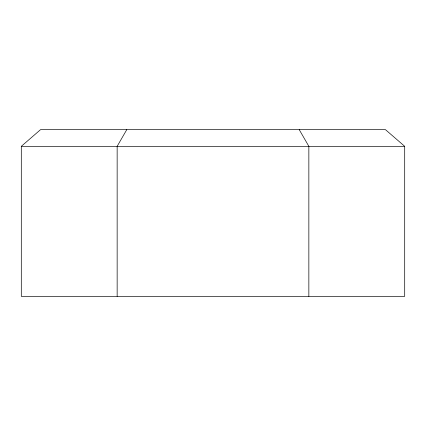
<?xml version="1.0" encoding="UTF-8"?>
<svg xmlns="http://www.w3.org/2000/svg" width="426" height="426" viewBox="0 0 426 426"><rect width="100%" height="100%" fill="white"/><g stroke="black" fill="none" stroke-linecap="round" stroke-linejoin="round"><path stroke-width="0.64" d="M126.772 129.653L117.15 146.32L117.15 296.347M21.3 146.32L40.55 129.653L385.45 129.653L404.7 146.32L404.7 296.347L21.3 296.347L21.3 146.32L404.7 146.32M299.228 129.653L308.85 146.32L308.85 296.347"/></g></svg>
